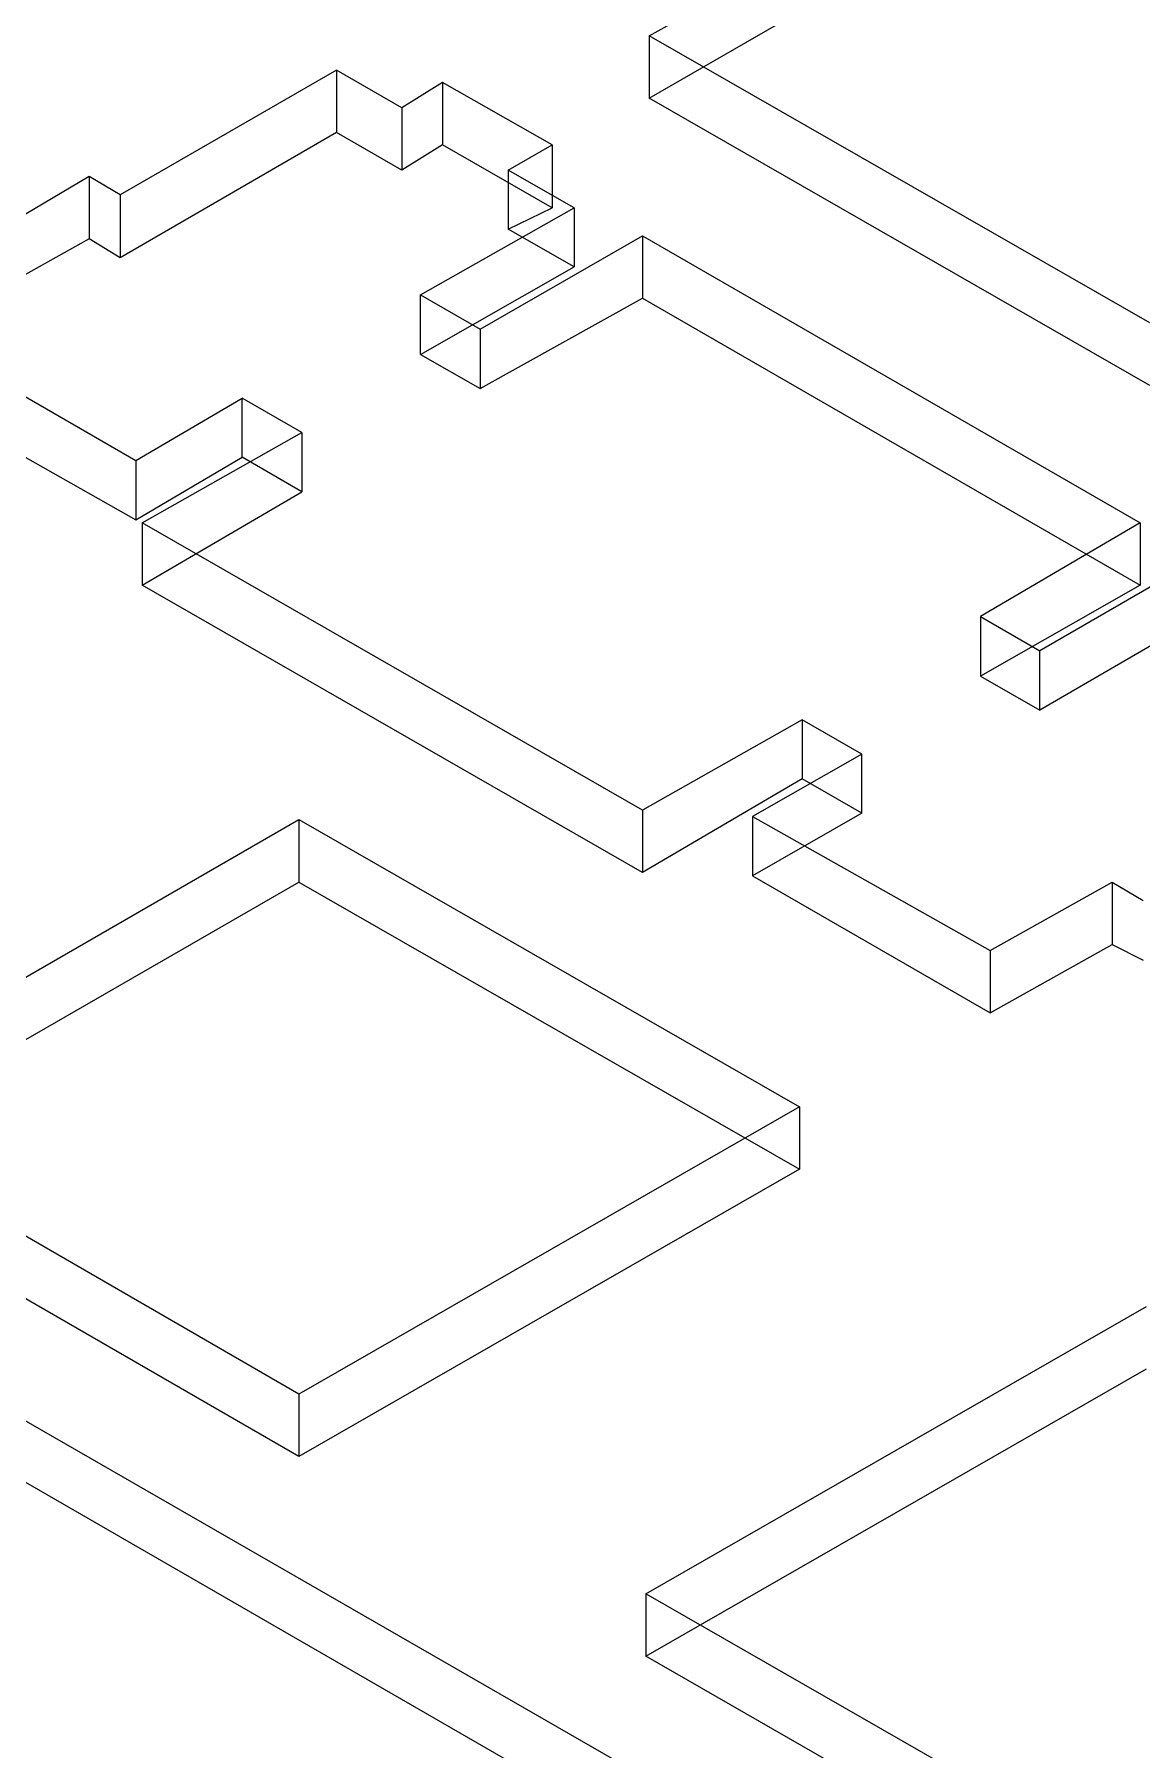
# Model space of a CAD drawing. Header units: millimetres. Extents: x 0 to 2112, y 8 to 1252.
# Drawn here: x 775.4 to 868.9, y 547.3 to 692.1 of the extents above; entities that cross this region are included whole.
import ezdxf

# ---------------------------------------------------------------- set-up
doc = ezdxf.new("R2010")
doc.units = ezdxf.units.MM
doc.layers.get('0').update_dxf_attribs({"linetype": 'CONTINUOUS'})

msp = doc.modelspace()

# ---------------------------------------------------------------- linework, layer by layer
at = {"color": 9}
for p, q in [((827.331, 691.914), (841.05, 699.572)), ((827.331, 691.914), (841.05, 699.572)), ((827.331, 686.65), (841.05, 694.559)), ((827.331, 686.65), (841.05, 694.559)), ((869.565, 667.695), (827.331, 691.914)), ((827.331, 691.914), (827.331, 686.65)), ((869.565, 667.695), (827.331, 691.914)), ((827.331, 691.914), (827.331, 686.65)), ((800.936, 689.021), (782.694, 678.498)), ((800.936, 689.021), (782.694, 678.498)), ((806.475, 685.853), (800.936, 689.021)), ((800.936, 689.021), (800.936, 683.757)), ((806.475, 685.853), (800.936, 689.021)), ((800.936, 689.021), (800.936, 683.757)), ((809.89, 687.973), (806.475, 685.853)), ((809.89, 687.973), (806.475, 685.853)), ((819.146, 682.713), (809.89, 687.973)), ((809.89, 687.973), (809.89, 682.713)), ((819.146, 682.713), (809.89, 687.973)), ((809.89, 687.973), (809.89, 682.713)), ((869.565, 662.407), (827.331, 686.65)), ((869.565, 662.407), (827.331, 686.65)), ((806.475, 685.853), (806.475, 680.589)), ((806.475, 685.853), (806.475, 680.589)), ((800.936, 683.757), (782.694, 673.206)), ((800.936, 683.757), (782.694, 673.206)), ((806.475, 680.589), (800.936, 683.757)), ((806.475, 680.589), (800.936, 683.757)), ((809.89, 682.713), (806.475, 680.589)), ((809.89, 682.713), (806.475, 680.589)), ((819.146, 677.422), (809.89, 682.713)), ((819.146, 677.422), (809.89, 682.713)), ((815.428, 680.589), (819.146, 682.713)), ((815.428, 680.589), (819.146, 682.713)), ((819.146, 682.713), (819.146, 677.422)), ((819.146, 682.713), (819.146, 677.422)), ((820.991, 677.422), (815.428, 680.589)), ((815.428, 680.589), (815.428, 675.605)), ((820.991, 677.422), (815.428, 680.589)), ((815.428, 680.589), (815.428, 675.605)), ((780.08, 680.067), (771.62, 675.054)), ((780.08, 680.067), (771.62, 675.054)), ((782.694, 678.498), (780.08, 680.067)), ((780.08, 680.067), (780.08, 674.804)), ((782.694, 678.498), (780.08, 680.067)), ((780.08, 680.067), (780.08, 674.804)), ((782.694, 678.498), (782.694, 673.206)), ((782.694, 678.498), (782.694, 673.206)), ((808.045, 670.066), (820.991, 677.422)), ((808.045, 670.066), (820.991, 677.422)), ((815.428, 675.605), (819.146, 677.422)), ((815.428, 675.605), (819.146, 677.422)), ((820.991, 677.422), (820.991, 672.433)), ((820.991, 677.422), (820.991, 672.433)), ((780.08, 674.804), (771.62, 670.066)), ((780.08, 674.804), (771.62, 670.066)), ((782.694, 673.206), (780.08, 674.804)), ((782.694, 673.206), (780.08, 674.804)), ((813.058, 667.173), (826.781, 675.054)), ((813.058, 667.173), (826.781, 675.054)), ((820.991, 672.433), (815.428, 675.605)), ((820.991, 672.433), (815.428, 675.605)), ((826.781, 675.054), (868.768, 650.833)), ((826.781, 675.054), (826.781, 669.791)), ((826.781, 675.054), (868.768, 650.833)), ((826.781, 675.054), (826.781, 669.791)), ((808.045, 665.05), (820.991, 672.433)), ((808.045, 665.05), (820.991, 672.433)), ((808.045, 670.066), (813.058, 667.173)), ((808.045, 665.05), (808.045, 670.066)), ((808.045, 670.066), (813.058, 667.173)), ((808.045, 665.05), (808.045, 670.066)), ((813.058, 662.157), (826.781, 669.791)), ((813.058, 662.157), (826.781, 669.791)), ((826.781, 669.791), (868.768, 645.573)), ((826.781, 669.791), (868.768, 645.573)), ((763.961, 667.695), (784.017, 656.096)), ((763.961, 667.695), (784.017, 656.096)), ((813.058, 667.173), (813.058, 662.157)), ((813.058, 667.173), (813.058, 662.157)), ((808.045, 665.05), (813.058, 662.157)), ((808.045, 665.05), (813.058, 662.157)), ((839.452, 537.817), (620.085, 664.002)), ((839.452, 537.817), (620.085, 664.002)), ((763.961, 662.407), (784.017, 651.083)), ((763.961, 662.407), (784.017, 651.083)), ((784.017, 656.096), (793.002, 661.36)), ((784.017, 656.096), (793.002, 661.36)), ((798.015, 658.467), (793.002, 661.36)), ((798.015, 658.467), (793.002, 661.36)), ((793.002, 656.371), (793.002, 661.36)), ((793.002, 656.371), (793.002, 661.36)), ((839.452, 532.553), (620.085, 658.989)), ((839.452, 532.553), (620.085, 658.989)), ((784.542, 650.833), (798.015, 658.467)), ((784.542, 650.833), (798.015, 658.467)), ((798.015, 658.467), (798.015, 653.45)), ((798.015, 658.467), (798.015, 653.45)), ((784.017, 651.083), (793.002, 656.371)), ((784.017, 651.083), (793.002, 656.371)), ((784.017, 656.096), (784.017, 651.083)), ((784.017, 656.096), (784.017, 651.083)), ((798.015, 653.45), (793.002, 656.371)), ((798.015, 653.45), (793.002, 656.371)), ((784.542, 645.573), (798.015, 653.45)), ((784.542, 645.573), (798.015, 653.45)), ((826.781, 626.59), (784.542, 650.833)), ((784.542, 650.833), (784.542, 645.573)), ((826.781, 626.59), (784.542, 650.833)), ((784.542, 650.833), (784.542, 645.573)), ((868.768, 650.833), (855.296, 642.927)), ((868.768, 650.833), (855.296, 642.927)), ((868.768, 650.833), (868.768, 645.573)), ((868.768, 650.833), (868.768, 645.573)), ((872.984, 647.39), (860.309, 640.034)), ((872.984, 647.39), (860.309, 640.034)), ((826.781, 621.326), (784.542, 645.573)), ((826.781, 621.326), (784.542, 645.573)), ((868.768, 645.573), (855.296, 637.91)), ((868.768, 645.573), (855.296, 637.91)), ((855.296, 642.927), (860.309, 640.034)), ((855.296, 642.927), (855.296, 637.91)), ((855.296, 642.927), (860.309, 640.034)), ((855.296, 642.927), (855.296, 637.91)), ((872.984, 642.401), (860.309, 635.018)), ((872.984, 642.401), (860.309, 635.018)), ((860.309, 635.018), (860.309, 640.034)), ((860.309, 635.018), (860.309, 640.034)), ((855.296, 637.91), (860.309, 635.018)), ((855.296, 637.91), (860.309, 635.018)), ((840.253, 634.22), (826.781, 626.59)), ((840.253, 634.22), (826.781, 626.59)), ((845.266, 631.328), (840.253, 634.22)), ((840.253, 634.22), (840.253, 629.232)), ((845.266, 631.328), (840.253, 634.22)), ((840.253, 634.22), (840.253, 629.232)), ((845.266, 631.328), (836.038, 626.064)), ((845.266, 631.328), (836.038, 626.064)), ((845.266, 626.339), (845.266, 631.328)), ((845.266, 626.339), (845.266, 631.328)), ((840.253, 629.232), (826.781, 621.326)), ((840.253, 629.232), (826.781, 621.326)), ((845.266, 626.339), (840.253, 629.232)), ((845.266, 626.339), (840.253, 629.232)), ((755.777, 601.571), (797.768, 625.789)), ((755.777, 601.571), (797.768, 625.789)), ((797.768, 625.789), (840.003, 601.571)), ((797.768, 625.789), (797.768, 620.526)), ((797.768, 625.789), (840.003, 601.571)), ((797.768, 625.789), (797.768, 620.526)), ((826.781, 626.59), (826.781, 621.326)), ((826.781, 626.59), (826.781, 621.326)), ((845.266, 626.339), (836.038, 621.051)), ((845.266, 626.339), (836.038, 621.051)), ((836.038, 626.064), (856.093, 614.74)), ((836.038, 626.064), (836.038, 621.051)), ((836.038, 626.064), (856.093, 614.74)), ((836.038, 626.064), (836.038, 621.051)), ((836.038, 621.051), (856.093, 609.48)), ((836.038, 621.051), (856.093, 609.48)), ((755.777, 596.307), (797.768, 620.526)), ((755.777, 596.307), (797.768, 620.526)), ((797.768, 620.526), (840.003, 596.307)), ((797.768, 620.526), (840.003, 596.307)), ((856.093, 614.74), (866.398, 620.526)), ((856.093, 614.74), (866.398, 620.526)), ((866.398, 620.526), (869.015, 618.956)), ((866.398, 620.526), (866.398, 615.266)), ((866.398, 620.526), (869.015, 618.956)), ((866.398, 620.526), (866.398, 615.266)), ((856.093, 609.48), (866.398, 615.266)), ((856.093, 609.48), (866.398, 615.266)), ((866.398, 615.266), (869.015, 613.943)), ((866.398, 615.266), (869.015, 613.943)), ((856.093, 614.74), (856.093, 609.48)), ((856.093, 614.74), (856.093, 609.48)), ((797.768, 577.324), (755.777, 601.571)), ((797.768, 577.324), (755.777, 601.571)), ((840.003, 601.571), (797.768, 577.324)), ((840.003, 601.571), (797.768, 577.324)), ((840.003, 601.571), (840.003, 596.307)), ((840.003, 601.571), (840.003, 596.307)), ((797.768, 572.064), (755.777, 596.307)), ((797.768, 572.064), (755.777, 596.307)), ((840.003, 596.307), (797.768, 572.064)), ((840.003, 596.307), (797.768, 572.064)), ((827.056, 560.462), (869.29, 584.712)), ((827.056, 560.462), (869.29, 584.712)), ((827.056, 555.202), (869.29, 579.448)), ((827.056, 555.202), (869.29, 579.448)), ((797.768, 577.324), (797.768, 572.064)), ((797.768, 577.324), (797.768, 572.064)), ((869.29, 536.247), (827.056, 560.462)), ((869.29, 536.247), (827.056, 560.462)), ((827.056, 560.462), (827.056, 555.202)), ((827.056, 560.462), (827.056, 555.202)), ((869.29, 530.983), (827.056, 555.202)), ((869.29, 530.983), (827.056, 555.202))]:
    msp.add_line(p, q, dxfattribs=at)

doc.saveas('drawing.dxf')
